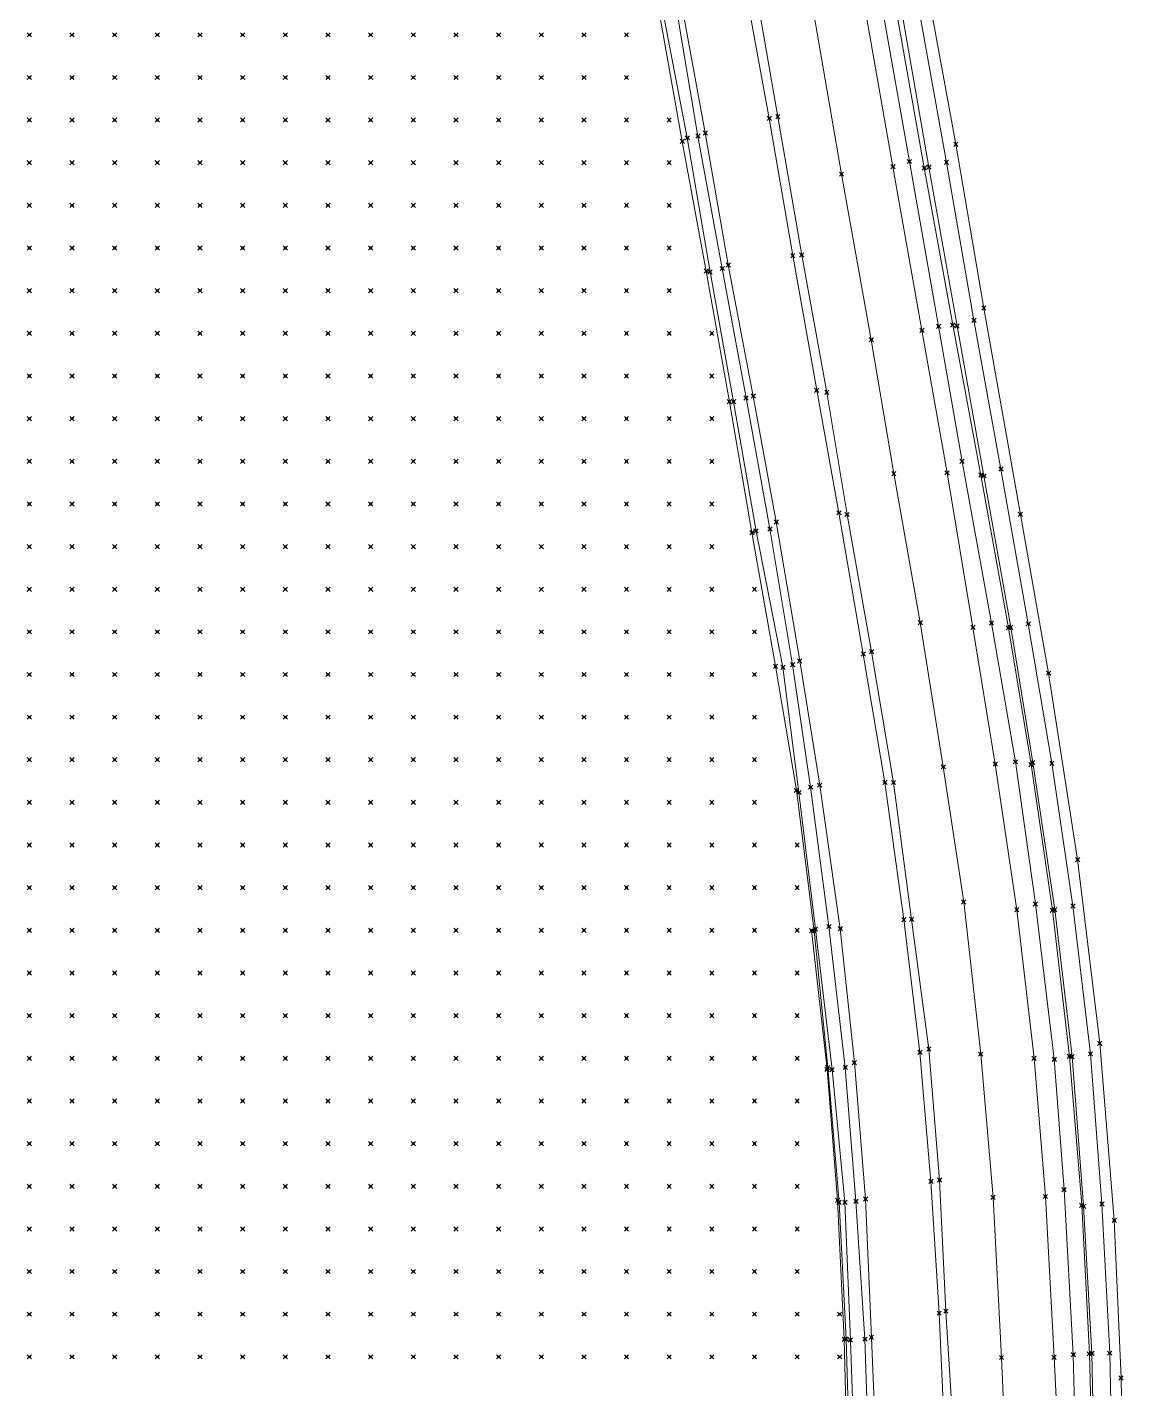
# Model space of a CAD drawing. Header units: metres. Extents: x 441556 to 446409, y 432338 to 461058.
# Drawn here: x 441680.9 to 441758, y 452904.7 to 453000.5 of the extents above; entities that cross this region are included whole.
import ezdxf

# ---------------------------------------------------------------- set-up
doc = ezdxf.new("R2010")
doc.units = ezdxf.units.M
doc.header["$MEASUREMENT"] = 0
doc.header["$PDMODE"] = 35
doc.header["$PDSIZE"] = 0.15
for name, color, linetype, lineweight in [('DTM-BRE-RevN_GRP_ CAROSABIL', 2, 'Continuous', 0), ('DTM-BRE-RevN_GRP_ACOSTAMENT', 2, 'Continuous', 0), ('DTM-BRE-RevN_GRP_AX', 2, 'Continuous', 0), ('DTM-BRE-RevN_GRP_PARAPET METALIC', 2, 'Continuous', 0), ('DTM-BRE-RevN_GRP_PARAPET NEW JERSEY', 2, 'Continuous', 0), ('DTM-BRE-RevN_GRP_SANT BETON JOS', 2, 'Continuous', 0), ('DTM-BRE-RevN_GRP_SANT BETON SUS', 2, 'Continuous', 0), ('DTM-BRE-RevN_GRP_TALUZ JOS', 2, 'Continuous', 0), ('DTM-BRE-RevN_GRP_ZID SPRIJIN JOS', 2, 'Continuous', 0), ('DTM-BRE-RevN_GRP_ZID SPRIJIN SUS', 2, 'Continuous', 0), ('DTM-NOK-RevN_LIDAR_co_lidar', 91, 'Continuous', 0), ('DTM-NOK-RevN_RTK', 32, 'Continuous', 0)]:
    doc.layers.add(name, color=color, linetype=linetype, lineweight=lineweight)

msp = doc.modelspace()

# ---------------------------------------------------------------- linework, layer by layer
at = {"layer": 'DTM-BRE-RevN_GRP_ CAROSABIL'}
for p, q in [((441726.817, 453002.702, 359.088), (441728.596, 452993.033, 359.167)), ((441741.798, 452990.647, 359.496), (441739.856, 453001.6, 359.515)), ((441728.596, 452993.033, 359.167), (441730.219, 452983.747, 359.168)), ((441743.835, 452979.146, 359.514), (441741.798, 452990.647, 359.496)), ((441730.219, 452983.747, 359.168), (441731.973, 452974.524, 359.239)), ((441745.6, 452969.124, 359.53), (441743.835, 452979.146, 359.514)), ((441731.973, 452974.524, 359.239), (441733.592, 452965.666, 359.286)), ((441747.419, 452958.249, 359.561), (441745.6, 452969.124, 359.53)), ((441733.592, 452965.666, 359.286), (441735.238, 452955.894, 359.266)), ((441748.993, 452948.642, 359.575), (441747.419, 452958.249, 359.561)), ((441735.238, 452955.894, 359.266), (441736.651, 452947.155, 359.251)), ((441750.505, 452938.393, 359.57), (441748.993, 452948.642, 359.575)), ((441736.651, 452947.155, 359.251), (441738.094, 452937.056, 359.317)), ((441751.72, 452927.942, 359.634), (441750.505, 452938.393, 359.57)), ((441738.094, 452937.056, 359.317), (441739.082, 452927.642, 359.322)), ((441752.519, 452918.225, 359.649), (441751.72, 452927.942, 359.634)), ((441739.082, 452927.642, 359.322), (441739.87, 452918.048, 359.335)), ((441739.87, 452918.048, 359.335), (441740.283, 452908.314, 359.365)), ((441753.129, 452906.915, 359.671), (441752.519, 452918.225, 359.649)), ((441740.283, 452908.314, 359.365), (441740.65, 452899.618, 359.388)), ((441753.448, 452900.388, 359.634), (441753.129, 452906.915, 359.671))]:
    msp.add_line(p, q, dxfattribs=at)
at = {"layer": 'DTM-BRE-RevN_GRP_ACOSTAMENT'}
for p, q in [((441743.999, 452990.567, 359.549), (441742.141, 453001.032, 359.555)), ((441745.997, 452979.528, 359.559), (441743.999, 452990.567, 359.549)), ((441747.981, 452968.965, 359.577), (441745.997, 452979.528, 359.559)), ((441749.913, 452958.218, 359.625), (441747.981, 452968.965, 359.577)), ((441751.506, 452948.599, 359.675), (441749.913, 452958.218, 359.625)), ((441753.005, 452938.359, 359.682), (441751.506, 452948.599, 359.675)), ((441754.203, 452928.078, 359.697), (441753.005, 452938.359, 359.682)), ((441755.075, 452917.604, 359.696), (441754.203, 452928.078, 359.697)), ((441755.606, 452907.16, 359.702), (441755.075, 452917.604, 359.696)), ((441755.788, 452900.294, 359.722), (441755.606, 452907.16, 359.702))]:
    msp.add_line(p, q, dxfattribs=at)
at = {"layer": 'DTM-BRE-RevN_GRP_AX'}
for p, q in [((441736.228, 453001.402, 359.39), (441738.179, 452990.13, 359.405)), ((441738.179, 452990.13, 359.405), (441740.275, 452978.479, 359.421)), ((441740.275, 452978.479, 359.421), (441741.856, 452969.071, 359.435)), ((441741.856, 452969.071, 359.435), (441743.714, 452958.587, 359.456)), ((441743.714, 452958.587, 359.456), (441745.333, 452948.445, 359.478)), ((441745.333, 452948.445, 359.478), (441746.773, 452938.946, 359.473)), ((441746.773, 452938.946, 359.473), (441747.967, 452928.236, 359.486)), ((441747.967, 452928.236, 359.486), (441748.839, 452918.163, 359.517)), ((441748.839, 452918.163, 359.517), (441749.431, 452906.9, 359.53)), ((441749.431, 452906.9, 359.53), (441749.666, 452901.325, 359.573))]:
    msp.add_line(p, q, dxfattribs=at)
at = {"layer": 'DTM-BRE-RevN_GRP_PARAPET METALIC'}
for p, q in [((441742.955, 452991.02, 359.531), (441741.012, 453001.982, 359.524)), ((441745.002, 452979.428, 359.535), (441742.955, 452991.02, 359.531)), ((441746.659, 452969.922, 359.551), (441745.002, 452979.428, 359.535)), ((441748.724, 452958.556, 359.587), (441746.659, 452969.922, 359.551)), ((441750.409, 452948.794, 359.62), (441748.724, 452958.556, 359.587)), ((441751.809, 452938.804, 359.627), (441750.409, 452948.794, 359.62)), ((441753.141, 452927.872, 359.673), (441751.809, 452938.804, 359.627)), ((441753.827, 452918.71, 359.669), (441753.141, 452927.872, 359.673)), ((441754.478, 452907.091, 359.69), (441753.827, 452918.71, 359.669)), ((441754.648, 452900.491, 359.713), (441754.478, 452907.091, 359.69))]:
    msp.add_line(p, q, dxfattribs=at)
at = {"layer": 'DTM-BRE-RevN_GRP_PARAPET NEW JERSEY'}
for p, q in [((441731.353, 453003.538, 359.365), (441733.094, 452994.055, 359.319)), ((441733.699, 452994.165, 359.289), (441732.084, 453003.528, 359.366)), ((441733.094, 452994.055, 359.319), (441734.757, 452984.4, 359.31)), ((441735.384, 452984.438, 359.336), (441733.699, 452994.165, 359.289)), ((441734.757, 452984.4, 359.31), (441736.438, 452974.925, 359.331)), ((441737.145, 452974.781, 359.324), (441735.384, 452984.438, 359.336)), ((441736.438, 452974.925, 359.331), (441737.994, 452966.308, 359.368)), ((441738.565, 452966.189, 359.386), (441737.145, 452974.781, 359.324)), ((441737.994, 452966.308, 359.368), (441739.705, 452956.378, 359.377)), ((441740.29, 452956.542, 359.39), (441738.565, 452966.189, 359.386)), ((441739.705, 452956.378, 359.377), (441741.228, 452947.349, 359.394)), ((441741.836, 452947.341, 359.44), (441740.29, 452956.542, 359.39)), ((441741.228, 452947.349, 359.394), (441742.561, 452937.702, 359.419)), ((441743.109, 452937.715, 359.453), (441741.836, 452947.341, 359.44)), ((441742.561, 452937.702, 359.419), (441743.697, 452928.355, 359.477)), ((441744.317, 452928.589, 359.47), (441743.109, 452937.715, 359.453)), ((441743.697, 452928.355, 359.477), (441744.47, 452919.287, 359.481)), ((441745.08, 452919.381, 359.488), (441744.317, 452928.589, 359.47)), ((441744.47, 452919.287, 359.481), (441745.044, 452910.018, 359.476)), ((441745.516, 452910.157, 359.48), (441745.08, 452919.381, 359.488)), ((441745.044, 452910.018, 359.476), (441745.459, 452900.673, 359.496)), ((441746.122, 452900.626, 359.58), (441745.516, 452910.157, 359.48))]:
    msp.add_line(p, q, dxfattribs=at)
at = {"layer": 'DTM-BRE-RevN_GRP_SANT BETON JOS'}
for p, q in [((441725.531, 453002.086, 358.867), (441727.335, 452992.682, 358.822)), ((441727.335, 452992.682, 358.822), (441728.935, 452983.252, 358.869)), ((441728.935, 452983.252, 358.869), (441730.587, 452974.123, 358.816)), ((441730.587, 452974.123, 358.816), (441732.168, 452965.03, 358.821)), ((441732.168, 452965.03, 358.821), (441734.059, 452955.443, 359.033)), ((441734.059, 452955.443, 359.033), (441735.181, 452946.639, 358.827)), ((441735.181, 452946.639, 358.827), (441736.345, 452937.032, 358.858)), ((441736.345, 452937.032, 358.858), (441737.513, 452927.147, 358.917)), ((441737.513, 452927.147, 358.917), (441738.418, 452917.816, 358.955)), ((441738.418, 452917.816, 358.955), (441738.8, 452908.126, 358.925)), ((441738.8, 452908.126, 358.925), (441739.114, 452899.569, 358.935))]:
    msp.add_line(p, q, dxfattribs=at)
at = {"layer": 'DTM-BRE-RevN_GRP_SANT BETON SUS'}
for p, q in [((441726.985, 452992.43, 359.09), (441725.267, 453002.051, 359.077)), ((441728.081, 452992.805, 359.119), (441726.448, 453002.468, 359.162)), ((441728.668, 452983.311, 359.102), (441726.985, 452992.43, 359.09)), ((441729.791, 452983.494, 359.157), (441728.081, 452992.805, 359.119)), ((441731.467, 452974.391, 359.144), (441729.791, 452983.494, 359.157)), ((441730.299, 452974.12, 359.106), (441728.668, 452983.311, 359.102)), ((441731.883, 452964.918, 359.105), (441730.299, 452974.12, 359.106)), ((441733.147, 452965.18, 359.254), (441731.467, 452974.391, 359.144)), ((441733.537, 452955.516, 359.132), (441731.883, 452964.918, 359.105)), ((441734.739, 452955.628, 359.197), (441733.147, 452965.18, 359.254)), ((441735.007, 452946.795, 359.208), (441733.537, 452955.516, 359.132)), ((441736.004, 452947.015, 359.141), (441734.739, 452955.628, 359.197)), ((441736.245, 452936.891, 359.216), (441735.007, 452946.795, 359.208)), ((441737.294, 452937.215, 359.203), (441736.004, 452947.015, 359.141)), ((441737.214, 452927.294, 359.193), (441736.245, 452936.891, 359.216)), ((441738.443, 452927.308, 359.211), (441737.294, 452937.215, 359.203)), ((441738.01, 452917.81, 359.251), (441737.214, 452927.294, 359.193)), ((441739.194, 452917.888, 359.26), (441738.443, 452927.308, 359.211)), ((441738.508, 452908.198, 359.176), (441738.01, 452917.81, 359.251)), ((441739.826, 452908.19, 359.279), (441739.194, 452917.888, 359.26)), ((441738.764, 452899.59, 359.128), (441738.508, 452908.198, 359.176)), ((441740.089, 452899.667, 359.306), (441739.826, 452908.19, 359.279))]:
    msp.add_line(p, q, dxfattribs=at)
at = {"layer": 'DTM-BRE-RevN_GRP_TALUZ JOS'}
for p, q in [((441736.073, 452936.921, 359.201), (441737.165, 452927.169, 359.268)), ((441737.165, 452927.169, 359.268), (441737.902, 452917.952, 359.307)), ((441737.902, 452917.952, 359.307), (441738.376, 452908.181, 359.231)), ((441738.376, 452908.181, 359.231), (441738.573, 452899.666, 359.15))]:
    msp.add_line(p, q, dxfattribs=at)
at = {"layer": 'DTM-BRE-RevN_GRP_ZID SPRIJIN JOS'}
for p, q in [((441746.218, 452992.233, 354.979), (441744.346, 453002.492, 355.055)), ((441748.186, 452980.708, 355.036), (441746.218, 452992.233, 354.979)), ((441750.762, 452966.198, 355.121), (441748.186, 452980.708, 355.036)), ((441752.737, 452955.033, 355.238), (441750.762, 452966.198, 355.121)), ((441754.784, 452941.921, 355.092), (441752.737, 452955.033, 355.238)), ((441756.34, 452929.005, 355.287), (441754.784, 452941.921, 355.092)), ((441757.36, 452916.549, 355.324), (441756.34, 452929.005, 355.287)), ((441757.832, 452905.452, 355.463), (441757.36, 452916.549, 355.324)), ((441758.026, 452895.202, 355.429), (441757.832, 452905.452, 355.463))]:
    msp.add_line(p, q, dxfattribs=at)
at = {"layer": 'DTM-BRE-RevN_GRP_ZID SPRIJIN SUS'}
for p, q in [((441744.33, 452990.631, 359.194), (441742.518, 453000.998, 359.222)), ((441743.712, 453001.238, 359.247), (441745.56, 452990.955, 359.204)), ((441746.303, 452979.453, 359.231), (441744.33, 452990.631, 359.194)), ((441745.56, 452990.955, 359.204), (441747.491, 452979.851, 359.207)), ((441747.491, 452979.851, 359.207), (441749.393, 452969.386, 359.311)), ((441748.197, 452968.91, 359.311), (441746.303, 452979.453, 359.231)), ((441749.393, 452969.386, 359.311), (441751.308, 452958.5, 359.415)), ((441750.084, 452958.263, 359.404), (441748.197, 452968.91, 359.311)), ((441751.627, 452948.749, 359.462), (441750.084, 452958.263, 359.404)), ((441751.308, 452958.5, 359.415), (441752.967, 452948.697, 359.435)), ((441753.181, 452938.399, 359.474), (441751.627, 452948.749, 359.462)), ((441752.967, 452948.697, 359.435), (441754.449, 452938.663, 359.431)), ((441754.449, 452938.663, 359.431), (441755.688, 452928.258, 359.472)), ((441754.389, 452928.067, 359.5), (441753.181, 452938.399, 359.474)), ((441755.204, 452917.539, 359.517), (441754.389, 452928.067, 359.5)), ((441755.688, 452928.258, 359.472), (441756.487, 452917.702, 359.499)), ((441755.792, 452907.193, 359.507), (441755.204, 452917.539, 359.517)), ((441756.487, 452917.702, 359.499), (441757.043, 452907.205, 359.506)), ((441755.92, 452900.305, 359.555), (441755.792, 452907.193, 359.507)), ((441757.043, 452907.205, 359.506), (441757.2, 452900.414, 359.523))]:
    msp.add_line(p, q, dxfattribs=at)
at = {"layer": 'DTM-NOK-RevN_LIDAR_co_lidar'}
for p in [(441681.07, 452999.928, 366.091), (441684.07, 452999.928, 364.195), (441687.069, 452999.928, 362.915), (441690.068, 452999.928, 361.706), (441693.068, 452999.928, 360.762), (441696.067, 452999.928, 360.241), (441699.066, 452999.928, 359.845), (441702.066, 452999.928, 359.49), (441705.065, 452999.928, 359.36), (441708.064, 452999.928, 359.308), (441711.064, 452999.928, 359.254), (441714.063, 452999.928, 359.155), (441717.062, 452999.928, 359.055), (441720.062, 452999.928, 359.047), (441723.061, 452999.928, 359.097), (441681.07, 452996.929, 366.733), (441684.07, 452996.929, 364.859), (441687.069, 452996.929, 363.023), (441690.068, 452996.929, 361.767), (441693.068, 452996.929, 361.014), (441696.067, 452996.929, 360.646), (441699.066, 452996.929, 360.152), (441702.066, 452996.929, 359.833), (441705.065, 452996.929, 359.66), (441708.064, 452996.929, 359.551), (441711.064, 452996.929, 359.445), (441714.063, 452996.929, 359.308), (441717.062, 452996.929, 359.205), (441720.062, 452996.929, 359.184), (441723.061, 452996.929, 359.234), (441681.07, 452993.929, 366.979), (441684.07, 452993.929, 365.243), (441687.069, 452993.929, 363.294), (441690.068, 452993.929, 362.322), (441693.068, 452993.929, 361.547), (441696.067, 452993.929, 360.905), (441699.066, 452993.929, 360.515), (441702.066, 452993.929, 360.205), (441705.065, 452993.929, 359.981), (441708.064, 452993.929, 359.882), (441711.064, 452993.929, 359.746), (441714.063, 452993.929, 359.559), (441717.062, 452993.929, 359.453), (441720.062, 452993.929, 359.485), (441723.061, 452993.929, 359.513), (441726.06, 452993.929, 359.273), (441681.07, 452990.93, 366.977), (441684.07, 452990.93, 365.336), (441687.069, 452990.93, 363.813), (441690.068, 452990.93, 362.889), (441693.068, 452990.93, 362.117), (441696.067, 452990.93, 361.267), (441699.066, 452990.93, 360.967), (441702.066, 452990.93, 360.587), (441705.065, 452990.93, 360.304), (441708.064, 452990.93, 360.196), (441711.064, 452990.93, 360.038), (441714.063, 452990.93, 359.836), (441717.062, 452990.93, 359.73), (441720.062, 452990.93, 359.703), (441723.061, 452990.93, 359.676), (441726.06, 452990.93, 359.379), (441681.07, 452987.931, 366.845), (441684.07, 452987.931, 365.185), (441687.069, 452987.931, 363.873), (441690.068, 452987.931, 362.818), (441693.068, 452987.931, 362.241), (441696.067, 452987.931, 361.661), (441699.066, 452987.931, 361.469), (441702.066, 452987.931, 361.09), (441705.065, 452987.931, 360.733), (441708.064, 452987.931, 360.505), (441711.064, 452987.931, 360.315), (441714.063, 452987.931, 360.13), (441717.062, 452987.931, 359.986), (441720.062, 452987.931, 359.815), (441723.061, 452987.931, 359.715), (441726.06, 452987.931, 359.422), (441681.07, 452984.931, 366.711), (441684.07, 452984.931, 364.946), (441687.069, 452984.931, 363.669), (441690.068, 452984.931, 362.889), (441693.068, 452984.931, 362.341), (441696.067, 452984.931, 361.953), (441699.066, 452984.931, 361.804), (441702.066, 452984.931, 361.409), (441705.065, 452984.931, 361.03), (441708.064, 452984.931, 360.8), (441711.064, 452984.931, 360.603), (441714.063, 452984.931, 360.455), (441717.062, 452984.931, 360.305), (441720.062, 452984.931, 360.069), (441723.061, 452984.931, 359.852), (441726.06, 452984.931, 359.479), (441681.07, 452981.932, 366.73), (441684.07, 452981.932, 364.758), (441687.069, 452981.932, 363.677), (441690.068, 452981.932, 363.204), (441693.068, 452981.932, 362.639), (441696.067, 452981.932, 362.218), (441699.066, 452981.932, 361.966), (441702.066, 452981.932, 361.581), (441705.065, 452981.932, 361.199), (441708.064, 452981.932, 361.057), (441711.064, 452981.932, 360.873), (441714.063, 452981.932, 360.734), (441717.062, 452981.932, 360.618), (441720.062, 452981.932, 360.395), (441723.061, 452981.932, 360.09), (441726.06, 452981.932, 359.663), (441681.07, 452978.933, 366.811), (441684.07, 452978.933, 364.732), (441687.069, 452978.933, 363.876), (441690.068, 452978.933, 363.497), (441693.068, 452978.933, 362.845), (441696.067, 452978.933, 362.46), (441699.066, 452978.933, 362.289), (441702.066, 452978.933, 362.073), (441705.065, 452978.933, 361.715), (441708.064, 452978.933, 361.379), (441711.064, 452978.933, 361.151), (441714.063, 452978.933, 360.959), (441717.062, 452978.933, 360.831), (441720.062, 452978.933, 360.689), (441723.061, 452978.933, 360.428), (441726.06, 452978.933, 359.932), (441729.06, 452978.933, 359.309), (441681.07, 452975.933, 367.047), (441684.07, 452975.933, 365.129), (441687.069, 452975.933, 364.189), (441690.068, 452975.933, 363.817), (441693.068, 452975.933, 363.172), (441696.067, 452975.933, 362.881), (441699.066, 452975.933, 362.677), (441702.066, 452975.933, 362.456), (441705.065, 452975.933, 362.223), (441708.064, 452975.933, 361.775), (441711.064, 452975.933, 361.524), (441714.063, 452975.933, 361.225), (441717.062, 452975.933, 361.066), (441720.062, 452975.933, 360.943), (441723.061, 452975.933, 360.692), (441726.06, 452975.933, 360.149), (441729.06, 452975.933, 359.396), (441681.07, 452972.934, 367.315), (441684.07, 452972.934, 365.778), (441687.069, 452972.934, 364.698), (441690.068, 452972.934, 364.202), (441693.068, 452972.934, 363.653), (441696.067, 452972.934, 363.438), (441699.066, 452972.934, 363.109), (441702.066, 452972.934, 362.885), (441705.065, 452972.934, 362.555), (441708.064, 452972.934, 362.245), (441711.064, 452972.934, 362.004), (441714.063, 452972.934, 361.626), (441717.062, 452972.934, 361.368), (441720.062, 452972.934, 361.22), (441723.061, 452972.934, 361.008), (441726.06, 452972.934, 360.384), (441729.06, 452972.934, 359.471), (441681.07, 452969.935, 367.493), (441684.07, 452969.935, 366.274), (441687.069, 452969.935, 365.37), (441690.068, 452969.935, 364.704), (441693.068, 452969.935, 364.201), (441696.067, 452969.935, 363.904), (441699.066, 452969.935, 363.715), (441702.066, 452969.935, 363.497), (441705.065, 452969.935, 363.128), (441708.064, 452969.935, 362.716), (441711.064, 452969.935, 362.353), (441714.063, 452969.935, 362.086), (441717.062, 452969.935, 361.824), (441720.062, 452969.935, 361.58), (441723.061, 452969.935, 361.358), (441726.06, 452969.935, 360.67), (441729.06, 452969.935, 359.604), (441681.07, 452966.935, 367.601), (441684.07, 452966.935, 366.547), (441687.069, 452966.935, 365.97), (441690.068, 452966.935, 365.237), (441693.068, 452966.935, 364.752), (441696.067, 452966.935, 364.26), (441699.066, 452966.935, 364.203), (441702.066, 452966.935, 363.928), (441705.065, 452966.935, 363.492), (441708.064, 452966.935, 363.145), (441711.064, 452966.935, 362.784), (441714.063, 452966.935, 362.486), (441717.062, 452966.935, 362.262), (441720.062, 452966.935, 362.081), (441723.061, 452966.935, 361.906), (441726.06, 452966.935, 361.118), (441729.06, 452966.935, 359.833), (441681.07, 452963.936, 368.428), (441684.07, 452963.936, 367.049), (441687.069, 452963.936, 366.354), (441690.068, 452963.936, 365.747), (441693.068, 452963.936, 365.18), (441696.067, 452963.936, 364.843), (441699.066, 452963.936, 364.521), (441702.066, 452963.936, 364.168), (441705.065, 452963.936, 363.911), (441708.064, 452963.936, 363.673), (441711.064, 452963.936, 363.344), (441714.063, 452963.936, 363.001), (441717.062, 452963.936, 362.778), (441720.062, 452963.936, 362.634), (441723.061, 452963.936, 362.479), (441726.06, 452963.936, 361.886), (441729.06, 452963.936, 360.618), (441681.07, 452960.937, 369.002), (441684.07, 452960.937, 367.784), (441687.069, 452960.937, 366.935), (441690.068, 452960.937, 366.253), (441693.068, 452960.937, 365.724), (441696.067, 452960.937, 365.45), (441699.066, 452960.937, 365.207), (441702.066, 452960.937, 364.86), (441705.065, 452960.937, 364.582), (441708.064, 452960.937, 364.391), (441711.064, 452960.937, 363.999), (441714.063, 452960.937, 363.601), (441717.062, 452960.937, 363.304), (441720.062, 452960.937, 363.036), (441723.061, 452960.937, 362.779), (441726.06, 452960.937, 362.277), (441729.06, 452960.937, 361.211), (441732.059, 452960.937, 359.826), (441681.07, 452957.937, 369.537), (441684.07, 452957.937, 368.63), (441687.069, 452957.937, 367.836), (441690.068, 452957.937, 367.047), (441693.068, 452957.937, 366.319), (441696.067, 452957.937, 366.112), (441699.066, 452957.937, 365.716), (441702.066, 452957.937, 365.493), (441705.065, 452957.937, 365.244), (441708.064, 452957.937, 364.909), (441711.064, 452957.937, 364.65), (441714.063, 452957.937, 364.266), (441717.062, 452957.937, 363.824), (441720.062, 452957.937, 363.363), (441723.061, 452957.937, 362.905), (441726.06, 452957.937, 362.286), (441729.06, 452957.937, 361.449), (441732.059, 452957.937, 360.187), (441681.07, 452954.938, 370.115), (441684.07, 452954.938, 369.114), (441687.069, 452954.938, 368.473), (441690.068, 452954.938, 367.83), (441693.068, 452954.938, 367.254), (441696.067, 452954.938, 366.763), (441699.066, 452954.938, 366.479), (441702.066, 452954.938, 366.2), (441705.065, 452954.938, 365.868), (441708.064, 452954.938, 365.518), (441711.064, 452954.938, 365.244), (441714.063, 452954.938, 364.864), (441717.062, 452954.938, 364.247), (441720.062, 452954.938, 363.604), (441723.061, 452954.938, 362.908), (441726.06, 452954.938, 362.121), (441729.06, 452954.938, 361.497), (441732.059, 452954.938, 360.407), (441681.07, 452951.939, 370.838), (441684.07, 452951.939, 370.106), (441687.069, 452951.939, 369.499), (441690.068, 452951.939, 368.746), (441693.068, 452951.939, 367.996), (441696.067, 452951.939, 367.671), (441699.066, 452951.939, 367.269), (441702.066, 452951.939, 366.96), (441705.065, 452951.939, 366.438), (441708.064, 452951.939, 365.967), (441711.064, 452951.939, 365.545), (441714.063, 452951.939, 365.185), (441717.062, 452951.939, 364.579), (441720.062, 452951.939, 363.865), (441723.061, 452951.939, 363.124), (441726.06, 452951.939, 362.362), (441729.06, 452951.939, 361.541), (441732.059, 452951.939, 360.265), (441681.07, 452948.939, 372.202), (441684.07, 452948.939, 370.871), (441687.069, 452948.939, 370.057), (441690.068, 452948.939, 369.309), (441693.068, 452948.939, 368.825), (441696.067, 452948.939, 368.414), (441699.066, 452948.939, 367.956), (441702.066, 452948.939, 367.54), (441705.065, 452948.939, 366.922), (441708.064, 452948.939, 366.411), (441711.064, 452948.939, 365.702), (441714.063, 452948.939, 365.225), (441717.062, 452948.939, 364.714), (441720.062, 452948.939, 364.141), (441723.061, 452948.939, 363.302), (441726.06, 452948.939, 362.428), (441729.06, 452948.939, 361.49), (441732.059, 452948.939, 360.158), (441681.07, 452945.94, 372.438), (441684.07, 452945.94, 371.314), (441687.069, 452945.94, 370.413), (441690.068, 452945.94, 369.812), (441693.068, 452945.94, 369.34), (441696.067, 452945.94, 369.009), (441699.066, 452945.94, 368.504), (441702.066, 452945.94, 368.018), (441705.065, 452945.94, 367.303), (441708.064, 452945.94, 366.752), (441711.064, 452945.94, 366.006), (441714.063, 452945.94, 365.306), (441717.062, 452945.94, 364.678), (441720.062, 452945.94, 364.126), (441723.061, 452945.94, 363.346), (441726.06, 452945.94, 362.597), (441729.06, 452945.94, 361.751), (441732.059, 452945.94, 360.544), (441681.07, 452942.941, 372.82), (441684.07, 452942.941, 372.017), (441687.069, 452942.941, 371.127), (441690.068, 452942.941, 370.486), (441693.068, 452942.941, 369.924), (441696.067, 452942.941, 369.647), (441699.066, 452942.941, 369.02), (441702.066, 452942.941, 368.437), (441705.065, 452942.941, 367.662), (441708.064, 452942.941, 366.908), (441711.064, 452942.941, 366.182), (441714.063, 452942.941, 365.489), (441717.062, 452942.941, 364.792), (441720.062, 452942.941, 364.165), (441723.061, 452942.941, 363.58), (441726.06, 452942.941, 362.978), (441729.06, 452942.941, 362.311), (441732.059, 452942.941, 361.242), (441735.058, 452942.941, 359.814), (441681.07, 452939.941, 373.286), (441684.07, 452939.941, 372.654), (441687.069, 452939.941, 371.89), (441690.068, 452939.941, 371.102), (441693.068, 452939.941, 370.537), (441696.067, 452939.941, 370.195), (441699.066, 452939.941, 369.537), (441702.066, 452939.941, 368.769), (441705.065, 452939.941, 368.026), (441708.064, 452939.941, 367.193), (441711.064, 452939.941, 366.461), (441714.063, 452939.941, 365.692), (441717.062, 452939.941, 364.924), (441720.062, 452939.941, 364.255), (441723.061, 452939.941, 363.77), (441726.06, 452939.941, 363.228), (441729.06, 452939.941, 362.586), (441732.059, 452939.941, 361.689), (441735.058, 452939.941, 360.182), (441681.07, 452936.942, 374.015), (441684.07, 452936.942, 373.29), (441687.069, 452936.942, 372.646), (441690.068, 452936.942, 371.897), (441693.068, 452936.942, 371.318), (441696.067, 452936.942, 370.716), (441699.066, 452936.942, 369.941), (441702.066, 452936.942, 369.12), (441705.065, 452936.942, 368.446), (441708.064, 452936.942, 367.584), (441711.064, 452936.942, 366.887), (441714.063, 452936.942, 366.087), (441717.062, 452936.942, 365.239), (441720.062, 452936.942, 364.521), (441723.061, 452936.942, 364.008), (441726.06, 452936.942, 363.445), (441729.06, 452936.942, 362.852), (441732.059, 452936.942, 362.018), (441735.058, 452936.942, 360.416), (441681.07, 452933.943, 374.588), (441684.07, 452933.943, 373.921), (441687.069, 452933.943, 373.184), (441690.068, 452933.943, 372.627), (441693.068, 452933.943, 371.958), (441696.067, 452933.943, 371.206), (441699.066, 452933.943, 370.389), (441702.066, 452933.943, 369.55), (441705.065, 452933.943, 368.77), (441708.064, 452933.943, 367.83), (441711.064, 452933.943, 367.058), (441714.063, 452933.943, 366.355), (441717.062, 452933.943, 365.584), (441720.062, 452933.943, 364.86), (441723.061, 452933.943, 364.22), (441726.06, 452933.943, 363.657), (441729.06, 452933.943, 363.195), (441732.059, 452933.943, 362.249), (441735.058, 452933.943, 360.43), (441681.07, 452930.943, 375.229), (441684.07, 452930.943, 374.532), (441687.069, 452930.943, 373.88), (441690.068, 452930.943, 373.274), (441693.068, 452930.943, 372.496), (441696.067, 452930.943, 371.575), (441699.066, 452930.943, 370.835), (441702.066, 452930.943, 369.962), (441705.065, 452930.943, 369.14), (441708.064, 452930.943, 368.28), (441711.064, 452930.943, 367.324), (441714.063, 452930.943, 366.631), (441717.062, 452930.943, 365.946), (441720.062, 452930.943, 365.217), (441723.061, 452930.943, 364.556), (441726.06, 452930.943, 364.005), (441729.06, 452930.943, 363.483), (441732.059, 452930.943, 362.454), (441735.058, 452930.943, 360.615), (441681.07, 452927.944, 375.946), (441684.07, 452927.944, 375.128), (441687.069, 452927.944, 374.49), (441690.068, 452927.944, 373.713), (441693.068, 452927.944, 373.085), (441696.067, 452927.944, 372.049), (441699.066, 452927.944, 371.213), (441702.066, 452927.944, 370.414), (441705.065, 452927.944, 369.504), (441708.064, 452927.944, 368.795), (441711.064, 452927.944, 367.775), (441714.063, 452927.944, 366.983), (441717.062, 452927.944, 366.288), (441720.062, 452927.944, 365.576), (441723.061, 452927.944, 364.909), (441726.06, 452927.944, 364.298), (441729.06, 452927.944, 363.694), (441732.059, 452927.944, 362.746), (441735.058, 452927.944, 360.917), (441681.07, 452924.945, 376.499), (441684.07, 452924.945, 375.691), (441687.069, 452924.945, 375.075), (441690.068, 452924.945, 374.418), (441693.068, 452924.945, 373.592), (441696.067, 452924.945, 372.595), (441699.066, 452924.945, 371.585), (441702.066, 452924.945, 370.78), (441705.065, 452924.945, 369.911), (441708.064, 452924.945, 369.18), (441711.064, 452924.945, 368.223), (441714.063, 452924.945, 367.416), (441717.062, 452924.945, 366.601), (441720.062, 452924.945, 365.911), (441723.061, 452924.945, 365.27), (441726.06, 452924.945, 364.598), (441729.06, 452924.945, 363.966), (441732.059, 452924.945, 363.053), (441735.058, 452924.945, 361.267), (441681.07, 452921.945, 377.009), (441684.07, 452921.945, 376.328), (441687.069, 452921.945, 375.727), (441690.068, 452921.945, 375.179), (441693.068, 452921.945, 374.015), (441696.067, 452921.945, 372.961), (441699.066, 452921.945, 371.891), (441702.066, 452921.945, 371.071), (441705.065, 452921.945, 370.399), (441708.064, 452921.945, 369.493), (441711.064, 452921.945, 368.583), (441714.063, 452921.945, 367.852), (441717.062, 452921.945, 367.001), (441720.062, 452921.945, 366.248), (441723.061, 452921.945, 365.605), (441726.06, 452921.945, 364.956), (441729.06, 452921.945, 364.305), (441732.059, 452921.945, 363.362), (441735.058, 452921.945, 361.647), (441681.07, 452918.946, 377.658), (441684.07, 452918.946, 377.012), (441687.069, 452918.946, 376.356), (441690.068, 452918.946, 375.538), (441693.068, 452918.946, 374.373), (441696.067, 452918.946, 373.117), (441699.066, 452918.946, 372.151), (441702.066, 452918.946, 371.402), (441705.065, 452918.946, 370.753), (441708.064, 452918.946, 369.849), (441711.064, 452918.946, 368.927), (441714.063, 452918.946, 368.202), (441717.062, 452918.946, 367.437), (441720.062, 452918.946, 366.625), (441723.061, 452918.946, 365.891), (441726.06, 452918.946, 365.238), (441729.06, 452918.946, 364.629), (441732.059, 452918.946, 363.686), (441735.058, 452918.946, 361.845), (441681.07, 452915.947, 378.341), (441684.07, 452915.947, 377.553), (441687.069, 452915.947, 376.882), (441690.068, 452915.947, 375.768), (441693.068, 452915.947, 374.548), (441696.067, 452915.947, 373.292), (441699.066, 452915.947, 372.594), (441702.066, 452915.947, 371.757), (441705.065, 452915.947, 371.005), (441708.064, 452915.947, 370.196), (441711.064, 452915.947, 369.285), (441714.063, 452915.947, 368.473), (441717.062, 452915.947, 367.719), (441720.062, 452915.947, 366.966), (441723.061, 452915.947, 366.193), (441726.06, 452915.947, 365.46), (441729.06, 452915.947, 364.849), (441732.059, 452915.947, 363.931), (441735.058, 452915.947, 361.978), (441681.07, 452912.947, 378.836), (441684.07, 452912.947, 377.892), (441687.069, 452912.947, 377.048), (441690.068, 452912.947, 375.831), (441693.068, 452912.947, 374.685), (441696.067, 452912.947, 373.702), (441699.066, 452912.947, 373.123), (441702.066, 452912.947, 372.158), (441705.065, 452912.947, 371.302), (441708.064, 452912.947, 370.449), (441711.064, 452912.947, 369.543), (441714.063, 452912.947, 368.627), (441717.062, 452912.947, 367.889), (441720.062, 452912.947, 367.22), (441723.061, 452912.947, 366.42), (441726.06, 452912.947, 365.617), (441729.06, 452912.947, 364.921), (441732.059, 452912.947, 364.111), (441735.058, 452912.947, 362.299), (441681.07, 452909.948, 379.052), (441684.07, 452909.948, 378.069), (441687.069, 452909.948, 377.151), (441690.068, 452909.948, 375.943), (441693.068, 452909.948, 375.001), (441696.067, 452909.948, 374.15), (441699.066, 452909.948, 373.404), (441702.066, 452909.948, 372.456), (441705.065, 452909.948, 371.479), (441708.064, 452909.948, 370.828), (441711.064, 452909.948, 369.852), (441714.063, 452909.948, 368.884), (441717.062, 452909.948, 368.156), (441720.062, 452909.948, 367.525), (441723.061, 452909.948, 366.682), (441726.06, 452909.948, 365.773), (441729.06, 452909.948, 365.009), (441732.059, 452909.948, 364.183), (441735.058, 452909.948, 362.498), (441738.058, 452909.948, 360.03), (441681.07, 452906.948, 379.211), (441684.07, 452906.948, 378.385), (441687.069, 452906.948, 377.302), (441690.068, 452906.948, 376.383), (441693.068, 452906.948, 375.454), (441696.067, 452906.948, 374.469), (441699.066, 452906.948, 373.63), (441702.066, 452906.948, 372.686), (441705.065, 452906.948, 371.728), (441708.064, 452906.948, 371.083), (441711.064, 452906.948, 370.307), (441714.063, 452906.948, 369.427), (441717.062, 452906.948, 368.609), (441720.062, 452906.948, 367.895), (441723.061, 452906.948, 367.019), (441726.06, 452906.948, 366.014), (441729.06, 452906.948, 365.116), (441732.059, 452906.948, 364.136), (441735.058, 452906.948, 362.526), (441738.058, 452906.948, 360.397)]:
    msp.add_point(p, dxfattribs=at)
at = {"layer": 'DTM-NOK-RevN_RTK'}
for p in [(441733.094, 452994.055, 359.319), (441733.699, 452994.165, 359.289), (441728.596, 452993.033, 359.167), (441726.985, 452992.43, 359.09), (441727.335, 452992.682, 358.822), (441728.081, 452992.805, 359.119), (441746.218, 452992.233, 354.979), (441742.955, 452991.02, 359.531), (441745.56, 452990.955, 359.204), (441738.179, 452990.13, 359.405), (441741.798, 452990.647, 359.496), (441743.999, 452990.567, 359.549), (441744.33, 452990.631, 359.194), (441734.757, 452984.4, 359.31), (441735.384, 452984.438, 359.336), (441728.668, 452983.311, 359.102), (441729.791, 452983.494, 359.157), (441730.219, 452983.747, 359.168), (441728.935, 452983.252, 358.869), (441748.186, 452980.708, 355.036), (441745.997, 452979.528, 359.559), (441747.491, 452979.851, 359.207), (441743.835, 452979.146, 359.514), (441745.002, 452979.428, 359.535), (441746.303, 452979.453, 359.231), (441740.275, 452978.479, 359.421), (441736.438, 452974.925, 359.331), (441737.145, 452974.781, 359.324), (441730.299, 452974.12, 359.106), (441730.587, 452974.123, 358.816), (441731.467, 452974.391, 359.144), (441731.973, 452974.524, 359.239), (441746.659, 452969.922, 359.551), (441741.856, 452969.071, 359.435), (441745.6, 452969.124, 359.53), (441747.981, 452968.965, 359.577), (441749.393, 452969.386, 359.311), (441748.197, 452968.91, 359.311), (441737.994, 452966.308, 359.368), (441738.565, 452966.189, 359.386), (441750.762, 452966.198, 355.121), (441733.147, 452965.18, 359.254), (441733.592, 452965.666, 359.286), (441731.883, 452964.918, 359.105), (441732.168, 452965.03, 358.821), (441743.714, 452958.587, 359.456), (441748.724, 452958.556, 359.587), (441751.308, 452958.5, 359.415), (441747.419, 452958.249, 359.561), (441749.913, 452958.218, 359.625), (441750.084, 452958.263, 359.404), (441740.29, 452956.542, 359.39), (441734.739, 452955.628, 359.197), (441735.238, 452955.894, 359.266), (441739.705, 452956.378, 359.377), (441733.537, 452955.516, 359.132), (441734.059, 452955.443, 359.033), (441752.737, 452955.033, 355.238), (441745.333, 452948.445, 359.478), (441748.993, 452948.642, 359.575), (441750.409, 452948.794, 359.62), (441751.506, 452948.599, 359.675), (441751.627, 452948.749, 359.462), (441752.967, 452948.697, 359.435), (441736.004, 452947.015, 359.141), (441736.651, 452947.155, 359.251), (441741.228, 452947.349, 359.394), (441741.836, 452947.341, 359.44), (441735.007, 452946.795, 359.208), (441735.181, 452946.639, 358.827), (441754.784, 452941.921, 355.092), (441746.773, 452938.946, 359.473), (441750.505, 452938.393, 359.57), (441751.809, 452938.804, 359.627), (441753.005, 452938.359, 359.682), (441753.181, 452938.399, 359.474), (441754.449, 452938.663, 359.431), (441742.561, 452937.702, 359.419), (441743.109, 452937.715, 359.453), (441736.073, 452936.921, 359.201), (441736.245, 452936.891, 359.216), (441736.345, 452937.032, 358.858), (441737.294, 452937.215, 359.203), (441738.094, 452937.056, 359.317), (441756.34, 452929.005, 355.287), (441743.697, 452928.355, 359.477), (441744.317, 452928.589, 359.47), (441747.967, 452928.236, 359.486), (441751.72, 452927.942, 359.634), (441753.141, 452927.872, 359.673), (441754.203, 452928.078, 359.697), (441754.389, 452928.067, 359.5), (441755.688, 452928.258, 359.472), (441737.165, 452927.169, 359.268), (441737.214, 452927.294, 359.193), (441737.513, 452927.147, 358.917), (441738.443, 452927.308, 359.211), (441739.082, 452927.642, 359.322), (441744.47, 452919.287, 359.481), (441745.08, 452919.381, 359.488), (441752.519, 452918.225, 359.649), (441753.827, 452918.71, 359.669), (441737.902, 452917.952, 359.307), (441738.01, 452917.81, 359.251), (441738.418, 452917.816, 358.955), (441739.194, 452917.888, 359.26), (441739.87, 452918.048, 359.335), (441748.839, 452918.163, 359.517), (441755.075, 452917.604, 359.696), (441755.204, 452917.539, 359.517), (441756.487, 452917.702, 359.499), (441757.36, 452916.549, 355.324), (441745.044, 452910.018, 359.476), (441745.516, 452910.157, 359.48), (441738.376, 452908.181, 359.231), (441738.508, 452908.198, 359.176), (441738.8, 452908.126, 358.925), (441739.826, 452908.19, 359.279), (441740.283, 452908.314, 359.365), (441749.431, 452906.9, 359.53), (441753.129, 452906.915, 359.671), (441754.478, 452907.091, 359.69), (441755.606, 452907.16, 359.702), (441755.792, 452907.193, 359.507), (441757.043, 452907.205, 359.506), (441757.832, 452905.452, 355.463)]:
    msp.add_point(p, dxfattribs=at)

doc.saveas('drawing.dxf')
